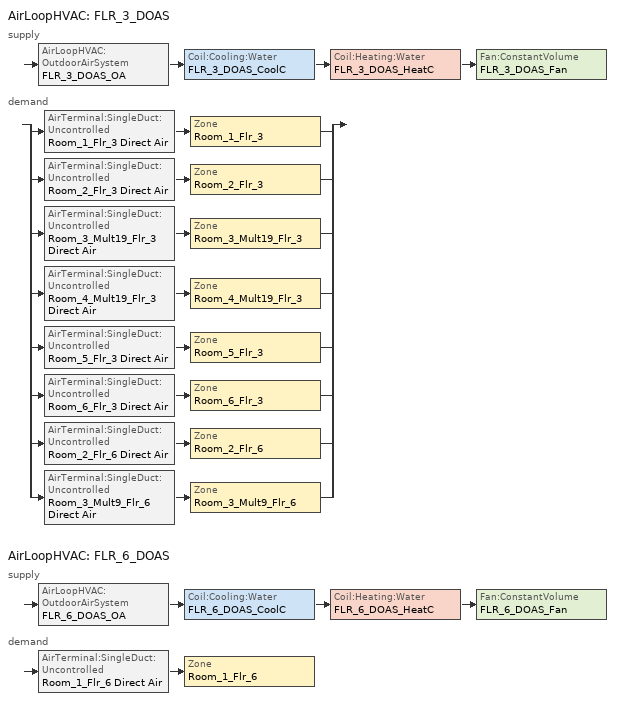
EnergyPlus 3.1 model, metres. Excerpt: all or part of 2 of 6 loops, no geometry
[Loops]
AirLoopHVAC 'FLR_3_DOAS'
 supply: AirLoopHVAC:OutdoorAirSystem 'FLR_3_DOAS_OA' > Coil:Cooling:Water 'FLR_3_DOAS_CoolC' > Coil:Heating:Water 'FLR_3_DOAS_HeatC' > Fan:ConstantVolume 'FLR_3_DOAS_Fan'
 demand: split
  | AirTerminal:SingleDuct:Uncontrolled 'Room_1_Flr_3 Direct Air' > Zone 'Room_1_Flr_3'
  | AirTerminal:SingleDuct:Uncontrolled 'Room_2_Flr_3 Direct Air' > Zone 'Room_2_Flr_3'
  | AirTerminal:SingleDuct:Uncontrolled 'Room_3_Mult19_Flr_3 Direct Air' > Zone 'Room_3_Mult19_Flr_3'
  | AirTerminal:SingleDuct:Uncontrolled 'Room_4_Mult19_Flr_3 Direct Air' > Zone 'Room_4_Mult19_Flr_3'
  | AirTerminal:SingleDuct:Uncontrolled 'Room_5_Flr_3 Direct Air' > Zone 'Room_5_Flr_3'
  | AirTerminal:SingleDuct:Uncontrolled 'Room_6_Flr_3 Direct Air' > Zone 'Room_6_Flr_3'
  | AirTerminal:SingleDuct:Uncontrolled 'Room_2_Flr_6 Direct Air' > Zone 'Room_2_Flr_6'
  | AirTerminal:SingleDuct:Uncontrolled 'Room_3_Mult9_Flr_6 Direct Air' > Zone 'Room_3_Mult9_Flr_6'
AirLoopHVAC 'FLR_6_DOAS'
 supply: AirLoopHVAC:OutdoorAirSystem 'FLR_6_DOAS_OA' > Coil:Cooling:Water 'FLR_6_DOAS_CoolC' > Coil:Heating:Water 'FLR_6_DOAS_HeatC' > Fan:ConstantVolume 'FLR_6_DOAS_Fan'
 demand: AirTerminal:SingleDuct:Uncontrolled 'Room_1_Flr_6 Direct Air' > Zone 'Room_1_Flr_6'
[ComponentCost:LineItem]
Name | Line Item Type | Item | Cost per Each | Quantity | Cost per Unit of Output Capacity
Infiltration:Room_1_Flr_3 | General | Room_1_Flr_3 | 1 | 0.0489
People:Room_1_Flr_3 | General | Room_1_Flr_3 | 1 | 6
LIGHTING EQUIP:Room_1_Flr_3 | Lights | Room_1_Flr_3 |  |  | 1
ElectricEquipment:Room_1_Flr_3:PlugMisc | General | Room_1_Flr_3 | 1 | 1.0536
Infiltration:Room_2_Flr_3 | General | Room_2_Flr_3 | 1 | 0.0489
People:Room_2_Flr_3 | General | Room_2_Flr_3 | 1 | 6
LIGHTING EQUIP:Room_2_Flr_3 | Lights | Room_2_Flr_3 |  |  | 1
ElectricEquipment:Room_2_Flr_3:PlugMisc | General | Room_2_Flr_3 | 1 | 1.0535
Infiltration:Room_3_Mult19_Flr_3 | General | Room_3_Mult19_Flr_3 | 1 | 0.2525
People:Room_3_Mult19_Flr_3 | General | Room_3_Mult19_Flr_3 | 1 | 114
LIGHTING EQUIP:Room_3_Mult19_Flr_3 | Lights | Room_3_Mult19_Flr_3 |  |  | 1
ElectricEquipment:Room_3_Mult19_Flr_3:PlugMisc | General | Room_3_Mult19_Flr_3 | 1 | 19.6073
Infiltration:Room_4_Mult19_Flr_3 | General | Room_4_Mult19_Flr_3 | 1 | 0.2526
People:Room_4_Mult19_Flr_3 | General | Room_4_Mult19_Flr_3 | 1 | 114
LIGHTING EQUIP:Room_4_Mult19_Flr_3 | Lights | Room_4_Mult19_Flr_3 |  |  | 1
ElectricEquipment:Room_4_Mult19_Flr_3:PlugMisc | General | Room_4_Mult19_Flr_3 | 1 | 19.6127
Infiltration:Room_5_Flr_3 | General | Room_5_Flr_3 | 1 | 0.0489
People:Room_5_Flr_3 | General | Room_5_Flr_3 | 1 | 6
LIGHTING EQUIP:Room_5_Flr_3 | Lights | Room_5_Flr_3 |  |  | 1
ElectricEquipment:Room_5_Flr_3:PlugMisc | General | Room_5_Flr_3 | 1 | 1.0536
Infiltration:Room_6_Flr_3 | General | Room_6_Flr_3 | 1 | 0.0489
People:Room_6_Flr_3 | General | Room_6_Flr_3 | 1 | 6
LIGHTING EQUIP:Room_6_Flr_3 | Lights | Room_6_Flr_3 |  |  | 1
ElectricEquipment:Room_6_Flr_3:PlugMisc | General | Room_6_Flr_3 | 1 | 1.0535
Infiltration:Room_1_Flr_6 | General | Room_1_Flr_6 | 1 | 0.0238
People:Room_1_Flr_6 | General | Room_1_Flr_6 | 1 | 1.5
LIGHTING EQUIP:Room_1_Flr_6 | Lights | Room_1_Flr_6 |  |  | 1
ElectricEquipment:Room_1_Flr_6:PlugMisc | General | Room_1_Flr_6 | 1 | 0.2634
Infiltration:Room_2_Flr_6 | General | Room_2_Flr_6 | 1 | 0.0238
People:Room_2_Flr_6 | General | Room_2_Flr_6 | 1 | 1.5
LIGHTING EQUIP:Room_2_Flr_6 | Lights | Room_2_Flr_6 |  |  | 1
ElectricEquipment:Room_2_Flr_6:PlugMisc | General | Room_2_Flr_6 | 1 | 0.2634
Infiltration:Room_3_Mult9_Flr_6 | General | Room_3_Mult9_Flr_6 | 1 | 0.2393
People:Room_3_Mult9_Flr_6 | General | Room_3_Mult9_Flr_6 | 1 | 13.5
LIGHTING EQUIP:Room_3_Mult9_Flr_6 | Lights | Room_3_Mult9_Flr_6 |  |  | 1
ElectricEquipment:Room_3_Mult9_Flr_6:PlugMisc | General | Room_3_Mult9_Flr_6 | 1 | 2.3226
[Sizing:Zone] Zone Cooling Design Supply Air Temperature {C}=14; Zone Heating Design Supply Air Temperature {C}=40; Zone Cooling Design Supply Air Humidity Ratio {kg-H20/kg-air}=0.0085; Zone Heating Design Supply Air Humidity Ratio {kg-H20/kg-air}=0.008; Outdoor Air Method=Flow/Zone; Outside Air Flow per Zone Floor Area {(m3/s)/m2}=0; Outside Air Flow per Zone {m3/s}=0.0142; Cooling Design Air Flow Method {Flow/Zone | DesignDay | DesignDayWithLimit}=DesignDayWithLimit; Cooling Minimum Air Flow=0; Cooling Minimum Air Flow Fraction=0; Heating Design Air Flow Method {Flow/Zone | DesignDay}=DesignDay; Heating Design Air Flow Rate=0
Room_1_Flr_3; Room_2_Flr_3; Room_3_Mult19_Flr_3; Room_4_Mult19_Flr_3; Room_5_Flr_3; Room_6_Flr_3; Room_1_Flr_6; Room_2_Flr_6; Room_3_Mult9_Flr_6
[ZoneControl:Thermostat] Control Type Schedule=Dual Zone Control Type Sched
Name | Zone | Control 1
Room_1_Flr_3 Thermostat | Room_1_Flr_3 | Room_1_Flr_3 DualSPSched
Room_2_Flr_3 Thermostat | Room_2_Flr_3 | Room_2_Flr_3 DualSPSched
Room_3_Mult19_Flr_3 Thermostat | Room_3_Mult19_Flr_3 | Room_3_Mult19_Flr_3 DualSPSched
Room_4_Mult19_Flr_3 Thermostat | Room_4_Mult19_Flr_3 | Room_4_Mult19_Flr_3 DualSPSched
Room_5_Flr_3 Thermostat | Room_5_Flr_3 | Room_5_Flr_3 DualSPSched
Room_6_Flr_3 Thermostat | Room_6_Flr_3 | Room_6_Flr_3 DualSPSched
Room_1_Flr_6 Thermostat | Room_1_Flr_6 | Room_1_Flr_6 DualSPSched
Room_2_Flr_6 Thermostat | Room_2_Flr_6 | Room_2_Flr_6 DualSPSched
Room_3_Mult9_Flr_6 Thermostat | Room_3_Mult9_Flr_6 | Room_3_Mult9_Flr_6 DualSPSched
[ThermostatSetpoint:DualSetpoint] Heating Setpoint Temperature Schedule=HTGSETP_SCH; Cooling Setpoint Temperature Schedule=CLGSETP_SCH
Room_1_Flr_3 DualSPSched; Room_2_Flr_3 DualSPSched; Room_3_Mult19_Flr_3 DualSPSched; Room_4_Mult19_Flr_3 DualSPSched; Room_5_Flr_3 DualSPSched; Room_6_Flr_3 DualSPSched; Room_1_Flr_6 DualSPSched; Room_2_Flr_6 DualSPSched; Room_3_Mult9_Flr_6 DualSPSched
[Zone equipment]
Room_1_Flr_3: Room_1_Flr_3 Direct Air, Room_1_Flr_3 fan coil
Room_2_Flr_3: Room_2_Flr_3 Direct Air, Room_2_Flr_3 fan coil
Room_3_Mult19_Flr_3: Room_3_Mult19_Flr_3 Direct Air, Room_3_Mult19_Flr_3 fan coil
Room_4_Mult19_Flr_3: Room_4_Mult19_Flr_3 Direct Air, Room_4_Mult19_Flr_3 fan coil
Room_5_Flr_3: Room_5_Flr_3 Direct Air, Room_5_Flr_3 fan coil
Room_6_Flr_3: Room_6_Flr_3 Direct Air, Room_6_Flr_3 fan coil
Room_1_Flr_6: Room_1_Flr_6 Direct Air, Room_1_Flr_6 fan coil
Room_2_Flr_6: Room_2_Flr_6 Direct Air, Room_2_Flr_6 fan coil
Room_3_Mult9_Flr_6: Room_3_Mult9_Flr_6 Direct Air, Room_3_Mult9_Flr_6 fan coil
[Coil:Heating:Water] Availablility Schedule=ALWAYS_ON; U-Factor Times Area Value {W/K}=AUTOSIZE; Maximum Water Flow Rate {m3/s}=AUTOSIZE; Coil Peformance input method=UFactorTimesAreaAndDesignWaterFlowRate; Nominal Capacity=AUTOSIZE; Design Inlet Water Temperature=82.2; Design Inlet Air Temperature=16.6; Design Outlet Water Temperature=71.1; Design Outlet Air Temperature=32.2
FLR_3_DOAS_HeatC; FLR_6_DOAS_HeatC
[AirTerminal:SingleDuct:Uncontrolled] Availability Schedule=ALWAYS_ON
Name | Maximum Air Flow Rate {m3/s}
Room_1_Flr_3 Direct Air; Room_2_Flr_3 Direct Air; Room_5_Flr_3 Direct Air; Room_6_Flr_3 Direct Air; Room_1_Flr_6 Direct Air; Room_2_Flr_6 Direct Air | 0.01671
Room_3_Mult19_Flr_3 Direct Air; Room_4_Mult19_Flr_3 Direct Air; Room_3_Mult9_Flr_6 Direct Air | 0.00986
[Fan:ConstantVolume] Availablility Schedule=HVACOperationSchd; Fan Efficiency=0.53625; Pressure Rise {Pa}=622; Motor Efficiency=0.825; Motor In Airstream Fraction=1
Name | Maximum Flow Rate {m3/s}
FLR_3_DOAS_Fan | 0.08656
FLR_6_DOAS_Fan | 0.04328
[Coil:Cooling:Water] Availability Schedule=ALWAYS_ON; Design Water Flow Rate {m3/s}=AUTOSIZE; Design Air Flow Rate {m3/s}=AUTOSIZE; Design Inlet Water Temperature {C}=AUTOSIZE; Design Inlet Air Temperature {C}=AUTOSIZE; Design Outlet Air Temperature {C}=AUTOSIZE; Design Inlet Humidity Ratio {kg-H2O/kg-air}=AUTOSIZE; Design Outlet Humidity Ratio {kg-H2O/kg-air}=AUTOSIZE; Type of Analysise {*******}=SimpleAnalysis; Heat Exchanger Configuration {*********}=CrossFlow
FLR_3_DOAS_CoolC; FLR_6_DOAS_CoolC
[AirLoopHVAC]
Name | Design Supply Air Flow Rate {m3/s}
FLR_3_DOAS | 0.08656
FLR_6_DOAS | 0.04328
[Controller:WaterCoil] Control Variable {Temperature | HumidityRatio | TemperatureAndHumidityRatio | Flow}=Temperature; Maximum Actuated Flow {m3/s}=AUTOSIZE; Minimum Actuated Flow {m3/s}=0
Name | Action {Normal | Reverse} | Actuator Variable {Flow} | Actuator Variable {FLOW} | Controller Convergence Tolerance {delta C} [Delta temp from setpoint]
FLR_3_DOAS_CoolC_Controller; FLR_6_DOAS_CoolC_Controller | Reverse | Flow
FLR_3_DOAS_HeatC_Controller; FLR_6_DOAS_HeatC_Controller | Normal |  | Flow | 0.0001
[SetpointManager:MixedAir]
Name | Control Variable {Temperature} | Setpoint Node or NodeList | Control Variable
FLR_3_DOAS_CoolC SAT Manager | Temperature | FLR_3_DOAS_CoolC-FLR_3_DOAS_HeatCNode
FLR_3_DOAS_HeatC SAT Manager | Temperature | FLR_3_DOAS_HeatC-FLR_3_DOAS_FanNode
FLR_3_DOAS_OAMixed Air Temp Manager |  | FLR_3_DOAS_OA-FLR_3_DOAS_CoolCNode | Temperature
FLR_6_DOAS_CoolC SAT Manager | Temperature | FLR_6_DOAS_CoolC-FLR_6_DOAS_HeatCNode
FLR_6_DOAS_HeatC SAT Manager | Temperature | FLR_6_DOAS_HeatC-FLR_6_DOAS_FanNode
FLR_6_DOAS_OAMixed Air Temp Manager |  | FLR_6_DOAS_OA-FLR_6_DOAS_CoolCNode | Temperature
[Sizing:System] Type Of Load To Size On {Sensible}=Sensible; Design Outdoor Air Flow Rate {m3/s}=AUTOSIZE; Minimum System Air Flow Ratio=0.3; Preheat Design Temperature {C}=7; Preheat Design Humidity Ratio {kg-H2O/kg-air}=0.008; Precool Design Temperature {C}=12.8; Precool Design Humidity Ratio {kg-H2O/kg-air}=0.008; Central Cooling Design Supply Air Temperature {C}=12.8; Central Heating Design Supply Air Temperature {C}=16.7; Sizing Option {Coincident | NonCoincident}=NonCoincident; 100% Outdoor Air in Cooling {Yes | No}=No; 100% Outdoor Air in Heating {Yes | No}=No; Central Cooling Design Supply Air Humidity Ratio {kg-H2O/kg-air}=0.0085; Central Heating Design Supply Air Humidity Ratio {kg-H2O/kg-air}=0.008; Cooling Design Air Flow Method=DesignDay; Cooling Design Air Flow Rate {m3/s}=0; Heating Design Air Flow Method=DesignDay; Heating Design Air Flow Rate {m3/s}=0
FLR_3_DOAS; FLR_6_DOAS
[Controller:OutdoorAir] Minimum Outdoor Air Flow Rate {m3/s}=AUTOSIZE; Maximum Outdoor Air Flow Rate {m3/s}=AUTOSIZE; Economizer Control Type=NoEconomizer; Economizer Control Action Type=ModulateFlow; Economizer Maximum Limit Dry-Bulb Temperature {C}=28; Economizer Maximum Limit Enthalpy {J/kg}=64000; Economizer Minimum Limit Dry-Bulb Temperature {C}=0; Lockout Type=NoLockout; Minimum Limit Type=FixedMinimum; Minimum Outdoor Air Schedule=MinOA_Sched
Name | Minimum Fraction of Outdoor Air Schedule
FLR_3_DOAS_OA_Controller | FLR_3_DOAS_OAminOAFracSchedule
FLR_6_DOAS_OA_Controller | FLR_6_DOAS_OAminOAFracSchedule
[SetpointManager:OutdoorAirReset] Control Variable=Temperature; Setpoint at Outdoor Low Temperature=15.5; Outdoor Low Temperature=15.5; Setpoint at Outdoor High Temperature=12.8; Outdoor High Temperature=21
Name | Setpoint Node or NodeList
FLR_3_DOAS SAT setpoint | FLR_3_DOAS Supply Equipment Outlet Node
FLR_6_DOAS SAT setpoint | FLR_6_DOAS Supply Equipment Outlet Node
[Schedule:Compact]
ALWAYS_ON; HVACOperationSchd; MinOA_Sched; FLR_3_DOAS_OAminOAFracSchedule; FLR_6_DOAS_OAminOAFracSchedule: Through: 12/31, For: AllDays, Until: 24:00, 1
HTGSETP_SCH: Through: 12/31, For: AllDays, Until: 24:00, 21
CLGSETP_SCH: Through: 12/31, For: AllDays, Until: 24:00, 24
Dual Zone Control Type Sched: Through: 12/31, For: AllDays, Until: 24:00, 4
